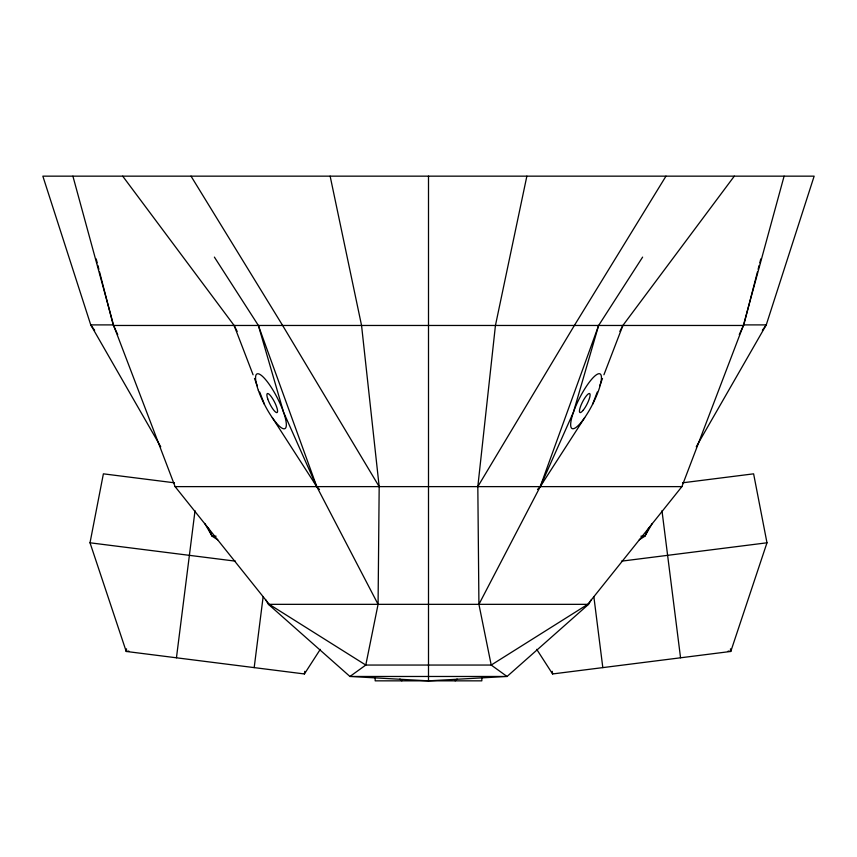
<?xml version="1.0" encoding="UTF-8"?>
<svg xmlns="http://www.w3.org/2000/svg" width="857" height="857" viewBox="0 0 857 857"><rect width="100%" height="100%" fill="white"/><g stroke="black" fill="none" stroke-linecap="round" stroke-linejoin="round"><path stroke-width="1.29" d="M265.659 599.761L268.455 604.335L349.945 676.473L365.789 665.053L378.076 604.335L379.18 486.626L361.558 325.467L330.138 176.156M591.341 599.761L588.545 604.335L507.055 676.473L491.211 665.053L478.924 604.335L477.82 486.626L495.442 325.467L526.862 176.156M126.547 648.824L126.215 651.449L304.417 673.956L320.293 649.338M176.446 657.79L195.021 510.74M254.186 667.614L263.142 596.686M304.417 673.956L304.749 671.331M128.829 651.084L126.215 651.449L90.017 542.792L103.386 473.835L174.474 482.812M739.28 334.551L743.801 324.899L757.459 271.862M758.124 269.28L759.12 265.402M759.784 262.81L760.791 258.932M72.899 176.156L113.638 325.467L175.107 486.626L269.237 604.335L365.789 665.053L491.211 665.053L587.763 604.335L681.893 486.626L743.362 325.467L784.101 176.156M642.611 257.111L598.625 325.467L573.429 412.217L540.242 486.626L478.924 604.335M682.526 482.812L753.614 473.835L766.983 542.792L730.785 651.449L552.583 673.956L536.707 649.338M598.625 325.467L540.242 486.626L537.5 489.518M592.541 404.397L597.286 392.067M599.654 385.896L602.503 378.494M603.917 374.798L622.878 325.467L734.299 176.156M648.856 527.751L644.903 536.203L639.279 539.781M543.284 480.702L540.242 486.626L584.688 417.659M619.847 331.391L622.878 325.467M652.241 523.434L644.903 536.203L640.918 536.203M696.248 446.808L766.254 324.899L814.15 176.156L42.85 176.156L90.746 324.899L160.752 446.808M477.82 486.626L574.372 325.467L665.975 176.156M762.366 330.309L766.254 324.899L743.801 324.899M455.163 680.844L457.07 679.023M586.156 605.481L588.545 604.335L268.455 604.335L270.844 605.481M621.496 561.164L766.983 542.792M428.5 680.844L507.055 676.473L349.945 676.473L428.5 680.844L428.5 176.156M117.72 334.551L113.199 324.899L90.746 324.899L94.634 330.309M113.638 325.467L743.362 325.467M175.107 486.626L681.893 486.626M216.082 536.203L212.097 536.203L204.759 523.434M90.017 542.792L235.504 561.164M728.171 651.084L730.785 651.449L730.453 648.824M217.721 539.781L212.097 536.203L208.144 527.751M399.93 679.023L401.837 680.844M319.5 489.518L316.758 486.626L272.312 417.659M122.701 176.156L234.122 325.467L237.153 331.391M214.389 257.111L258.375 325.467L316.758 486.626L378.076 604.335M191.025 176.156L282.628 325.467L379.18 486.626M313.716 480.702L316.758 486.626L283.571 412.217L258.375 325.467M234.122 325.467L253.083 374.798M254.497 378.494L257.346 385.896M259.714 392.067L264.459 404.397M96.209 258.932L97.216 262.81M97.88 265.402L98.876 269.28M99.541 271.862L113.199 324.899M661.979 510.74L680.554 657.79M593.858 596.686L602.814 667.614M552.251 671.331L552.583 673.956M481.827 677.019L481.827 680.844L375.173 680.844L375.173 677.019M267.738 398.923A10.67 2.507 62.9 0 0 276.993 412.592A10.67 2.507 62.9 0 0 271.969 397.669A10.67 2.507 62.9 0 0 267.738 398.923M258.332 390.299A30.723 7.22 62.9 0 0 284.931 428.618A30.723 7.22 62.9 0 0 269.591 384.868A30.723 7.22 62.9 0 0 258.332 390.299M583.124 410.31A10.67 2.507 -62.9 0 0 590.002 394.038A10.67 2.507 -62.9 0 0 581.175 404.836A10.67 2.507 -62.9 0 0 583.124 410.31M580.757 422.822A30.723 7.22 -62.9 0 0 601.228 375.655A30.723 7.22 -62.9 0 0 576.15 405.307A30.723 7.22 -62.9 0 0 580.757 422.822"/></g></svg>
